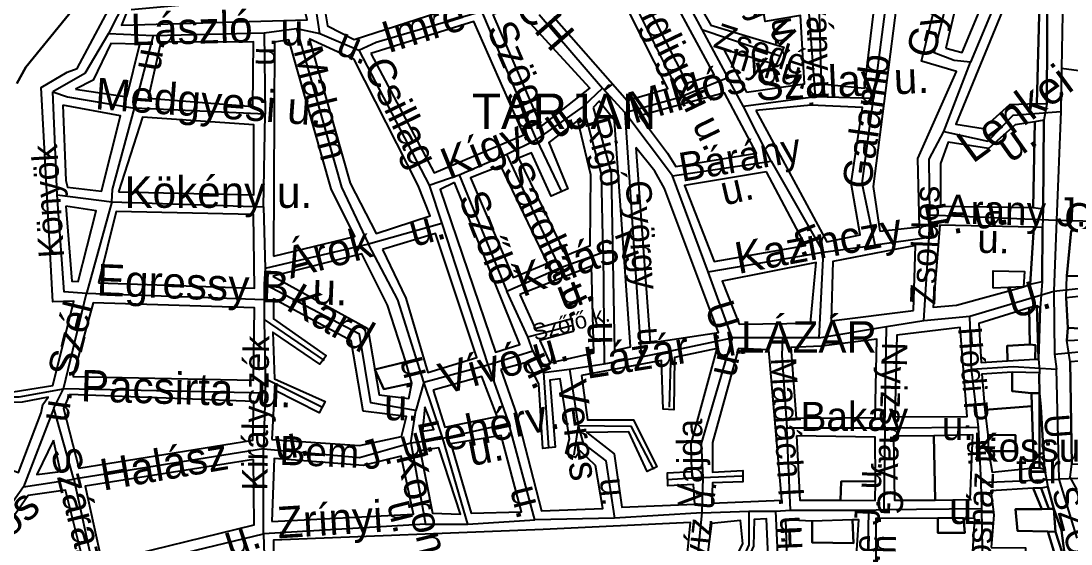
# Model space of a CAD drawing. Header units: millimetres. Extents: x 745262 to 751929, y 118124 to 122414.
# Drawn here: x 746114 to 747689, y 119611 to 120396 of the extents above; entities that cross this region are included whole.
import ezdxf

# ---------------------------------------------------------------- set-up
doc = ezdxf.new("R2010")
doc.units = ezdxf.units.MM
for name, color, linetype in [('beter', 7, 'Continuous'), ('egyeb', 7, 'Continuous'), ('epulet', 7, 'Continuous'), ('fobbut', 7, 'Continuous'), ('folyo', 7, 'Continuous'), ('Hut', 7, 'Continuous'), ('kert', 7, 'Continuous'), ('park', 7, 'Continuous'), ('szanto', 7, 'Continuous'), ('utcanev', 7, 'Continuous')]:
    doc.layers.add(name, color=color, linetype=linetype)

msp = doc.modelspace()

# ---------------------------------------------------------------- linework, layer by layer
at = {"layer": 'beter', "color": 253}
for points in [[(746649.3, 120652.2), (746692.9, 120428.6), (746567.4, 120427.7), (746573.7, 120388.5), (746613.7, 120368), (746833.6, 120439.3), (746649.3, 120652.2)], [(746517.6, 120505.2), (746530, 120618.4), (746447.2, 120588.1), (746444.6, 120427.7), (746273.6, 120411.7), (746264.7, 120389.4), (746543.4, 120397.4), (746517.6, 120505.2)], [(747312.5, 120602.3), (747308.1, 120531.1), (747314.3, 120301.2), (747379.3, 120295), (747415.8, 120597), (747380.2, 120624.6), (747312.5, 120602.3)], [(747402.5, 120080.3), (747462.1, 120086.5), (747459.4, 120189), (747517.3, 120319.9), (747464.8, 120335.1), (747515.5, 120541.8), (747472.8, 120564), (747447.9, 120580.1), (747392.7, 120147.1), (747402.5, 120080.3)], [(747202.2, 120288.7), (747289.4, 120301.2), (747283.2, 120403.7), (747230.6, 120394.8), (747203.1, 120562.2), (747131.8, 120523.9), (747203.9, 120447.3), (747181.7, 120425), (747102.5, 120508.8), (747086.4, 120498.1), (747148.7, 120389.4), (747258.2, 120356.4), (747246.7, 120329.7), (747168.3, 120352.9), (747202.2, 120288.7)], [(747501.3, 120354.7), (747526.2, 120348.4), (747591.2, 120504.3), (747544.9, 120530.2), (747528, 120467.8), (747501.3, 120354.7)], [(747030.3, 120465.1), (747113.1, 120302.1), (747154.1, 120315.5), (747062.4, 120484.7), (747030.3, 120465.1)], [(747637.9, 120271.9), (747643.7, 120479.9), (747619.7, 120491.9), (747516.4, 120240.6), (747557.4, 120234.4), (747597.4, 120270), (747637.9, 120271.9)], [(747005.4, 120450.9), (746913.7, 120401), (747023.2, 120276.3), (747084.6, 120294.1), (747005.4, 120450.9)], [(746822, 120405.4), (746894.1, 120237.1), (746967.1, 120295), (746855.9, 120416.1), (746822, 120405.4)], [(746638.6, 120346.6), (746733.9, 120167.6), (746868.3, 120224.6), (746793.5, 120394.8), (746638.6, 120346.6)], [(746195.3, 120293.2), (746272.8, 120281.6), (746292.3, 120360.9), (746248.7, 120361.8), (746222, 120306.6), (746195.3, 120293.2)], [(746304.8, 120279.8), (746461.5, 120267.4), (746462.4, 120364.5), (746323.5, 120363.6), (746304.8, 120279.8)], [(746492.6, 120042.8), (746614.6, 120072.2), (746579, 120143.5), (746515.8, 120367.1), (746494.4, 120363.6), (746492.6, 120042.8)], [(746546.1, 120368.9), (746607.5, 120152.4), (746646.7, 120076.7), (746727.7, 120103.4), (746709.9, 120148.9), (746613.7, 120337.7), (746546.1, 120368.9)], [(747041.9, 120253.1), (747083.8, 120197), (747096.2, 120177.4), (747217.3, 120197), (747169.2, 120287.8), (747041.9, 120253.1)], [(746176.6, 120269.1), (746181.1, 120156), (746183.7, 120146.2), (746234.5, 120140), (746263, 120253.1), (746176.6, 120269.1)], [(746972.5, 120265.6), (746999.2, 120167.6), (747004.5, 119901.2), (747028.6, 119906.5), (747004.5, 120246), (746981.4, 120275.4), (746972.5, 120265.6)], [(747216.4, 120261.1), (747323.2, 120064.2), (747373.1, 120074.9), (747359.7, 120152.4), (747376.6, 120265.6), (747299.2, 120269.1), (747216.4, 120261.1)], [(746260.3, 120139.1), (746463.3, 120134.6), (746463.3, 120239.7), (746295.9, 120251.3), (746260.3, 120139.1)], [(746860.3, 120189.8), (746931.5, 120043.7), (746968, 120058.9), (746968.9, 120164.9), (746949.3, 120246), (746905.7, 120213), (746934.2, 120143.5), (746909.3, 120132.8), (746879.9, 120197.9), (746860.3, 120189.8)], [(747632.5, 120115.6), (747635.2, 120244.3), (747605.4, 120239.7), (747565.4, 120204.1), (747504.8, 120213.9), (747493.3, 120181.8), (747493.3, 120117.7), (747632.5, 120115.6)], [(747036.6, 120205.9), (747057.9, 119912.8), (747160.3, 119927.9), (747079.3, 120144.4), (747065.1, 120170.2), (747036.6, 120205.9)], [(746833.6, 120178.3), (746788.2, 120160.4), (746852.3, 120010.8), (746903.9, 120032.2), (746833.6, 120178.3)], [(747232.4, 120169.4), (747109.6, 120148.9), (747154.1, 120034.8), (747291.2, 120058.9), (747232.4, 120169.4)], [(746764.2, 120153.3), (746742.8, 120142.6), (746825.6, 119898.5), (746862.1, 119910.1), (746764.2, 120153.3)], [(746181.1, 120117.7), (746190, 120005.4), (746199.8, 120004.5), (746226.5, 120110.6), (746181.1, 120117.7)], [(746230, 120002.8), (746464.2, 119994.7), (746462.4, 120105.2), (746256.7, 120109.7), (746230, 120002.8)], [(746656.4, 120052.6), (746691.2, 119979.6), (746724.1, 119868.2), (746798, 119890.5), (746735.7, 120076.7), (746656.4, 120052.6)], [(747572.5, 119994.7), (747572.5, 120020.6), (747619.7, 120019.7), (747617.9, 119996.5), (747628.1, 120000.7), (747633.4, 120086.2), (747492.4, 120089.2), (747482.6, 119966.2), (747517.3, 119968.9), (747617.9, 119996.5), (747572.5, 119994.7)], [(747683.1, 120013.2), (747733, 120013.1), (747748.1, 120080.7), (747689.5, 120080.8), (747683.1, 120013.2)], [(746491.8, 120012.6), (746634.2, 119934.2), (746644.9, 119872.7), (746691.2, 119884.3), (746663.6, 119968.9), (746625.3, 120046.4), (746491.8, 120012.6)], [(747453.2, 119960.9), (747455.9, 120058.9), (747332.1, 120034.8), (747329.5, 119945.7), (747453.2, 119960.9)], [(746862.1, 119984.9), (746885.2, 119934.2), (746940.4, 119949.3), (746942.2, 119929.7), (746892.4, 119916.3), (746907.5, 119882.5), (746973.4, 119897.6), (746969.8, 120027.7), (746862.1, 119984.9)], [(747298.3, 119942.2), (747307.2, 120033), (747165.7, 120005.4), (747191.5, 119940.4), (747298.3, 119942.2)], [(747681.9, 119980), (747684.4, 119935.3), (747703.7, 119933.9), (747706.3, 119917), (747714.3, 119916.1), (747710.8, 119982.9), (747681.9, 119980)], [(746191.7, 119862), (746462.4, 119856.6), (746464.2, 119965.3), (746222, 119972.5), (746191.7, 119862)], [(746490, 119767.6), (746621.7, 119758.6), (746684.9, 119772), (746692.1, 119802.3), (746627.1, 119810.3), (746609.3, 119915.4), (746492.6, 119978.7), (746492.6, 119948.4), (746571.9, 119893.2), (746562.1, 119880.7), (746491.8, 119928.8), (746494.4, 119858.4), (746570.1, 119824.6), (746561.2, 119807.6), (746494.4, 119841.5), (746490, 119767.6)], [(747593.9, 119885.6), (747593.4, 119908.3), (747627.7, 119910.3), (747626.8, 119965.1), (747551.1, 119941.7), (747554.7, 119882.9), (747593.9, 119885.6)], [(747638.3, 119968.2), (747640.5, 119887.9), (747643.2, 119965.3), (747638.3, 119968.2)], [(747425.2, 119801.4), (747533.3, 119801.9), (747523.1, 119935.5), (747427.8, 119923.9), (747425.2, 119801.4)], [(747268.9, 119905.6), (747276.9, 119799.6), (747395.3, 119800.5), (747398, 119918.1), (747314.3, 119907.4), (747268.9, 119905.6)], [(746954.7, 119863.8), (746963.6, 119797), (747033, 119797), (747067.7, 119726.6), (747053.5, 119719.4), (747025.9, 119779.1), (746962.7, 119778.2), (747003.6, 119746.2), (747015.2, 119666), (747124.7, 119670.4), (747122.9, 119699.8), (747084.6, 119698.1), (747083.8, 119717.7), (747120.3, 119719.4), (747119.4, 119761.3), (747158.5, 119903.9), (747094.4, 119890.5), (747093.6, 119812.1), (747077.5, 119813), (747074.9, 119886), (746954.7, 119863.8)], [(747150.5, 119672.2), (747255.6, 119676.7), (747236, 119902.1), (747190.6, 119903.9), (747151.4, 119763.1), (747151.4, 119718.6), (747196.8, 119721.2), (747196.8, 119704.3), (747151.4, 119702.5), (747150.5, 119672.2)], [(747688.2, 119884.2), (747690.8, 119730.4), (747843.2, 119732.9), (747846.8, 119802.3), (747804.1, 119801.4), (747802.4, 119863.6), (747850.4, 119864.5), (747852.1, 119877), (747748.1, 119882.3), (747749.9, 119820.9), (747719.7, 119818.3), (747715.2, 119885.9), (747688.2, 119884.2)], [(746644.9, 119872.7), (746651.1, 119834.4), (746695.6, 119829), (746700.1, 119852.2), (746658.2, 119843.3), (746644.9, 119872.7)], [(746833.6, 119872.7), (746857.6, 119804.1), (746895, 119660.6), (746986.7, 119664.2), (746976, 119728.4), (746952.9, 119750.6), (746945.8, 119740.8), (746931.5, 119747.1), (746936.9, 119768.4), (746922.6, 119858.4), (746907.5, 119856.6), (746915.5, 119756), (746896.8, 119754.2), (746890.6, 119851.3), (746873.7, 119883.4), (746833.6, 119872.7)], [(746732.1, 119841.5), (746749.9, 119786.3), (746828.3, 119802.3), (746805.1, 119862), (746732.1, 119841.5)], [(747560, 119811.9), (747630.8, 119817.6), (747629.9, 119837.2), (747601, 119840.2), (747601, 119868.7), (747555.6, 119865.6), (747560, 119811.9)], [(746186.4, 119835.3), (746177.5, 119813.9), (746200.6, 119724.8), (746461.5, 119766.7), (746463.3, 119824.6), (746186.4, 119835.3)], [(746719.7, 119816.6), (746716.1, 119780), (746733, 119782.7), (746719.7, 119816.6)], [(746162.4, 119766.7), (746137.4, 119715), (746173.1, 119719.4), (746162.4, 119766.7)], [(746758.8, 119761.3), (746789.1, 119657.1), (746864.8, 119658.9), (746834.5, 119773.8), (746758.8, 119761.3)], [(747277.4, 119772.9), (747282.3, 119676.3), (747343.7, 119676.3), (747344.6, 119704.8), (747396.2, 119705.2), (747395.3, 119771.1), (747277.4, 119772.9)], [(747422.9, 119772.5), (747424.3, 119676.7), (747485.3, 119676.7), (747483.5, 119772.9), (747422.9, 119772.5)], [(746712.5, 119750.6), (746731.2, 119657.1), (746773.1, 119655.3), (746741, 119755.1), (746712.5, 119750.6)], [(746462.5, 119737.6), (746210, 119697.5), (746234.9, 119583.6), (746463.4, 119639.7), (746462.5, 119737.6)], [(746490, 119644.6), (746702.7, 119655.3), (746684, 119742.6), (746627.1, 119728.4), (746493.5, 119739), (746490, 119644.6)], [(745979.7, 119546.3), (745989.5, 119523.1), (746209.1, 119577.4), (746180.6, 119691.3), (746124.6, 119683.3), (746095.3, 119641.5), (746065.9, 119603.2), (746024.1, 119570.3), (746000.1, 119552.5), (745979.7, 119546.3)], [(747569.8, 119605.5), (747621, 119605), (747620.1, 119508.4), (747633.9, 119507.2), (747635.2, 119580.7), (747669, 119582), (747654.8, 119629.7), (747609, 119630.6), (747606.3, 119663.1), (747645.5, 119663.1), (747632.5, 119694.3), (747569, 119690.5), (747573.8, 119654.5), (747569.8, 119605.5)], [(747644.6, 119694.7), (747656.1, 119663.5), (747663.6, 119663.7), (747654.7, 119696.6), (747644.6, 119694.7)], [(747396.7, 119507.1), (747535.1, 119506.2), (747536.9, 119524.4), (747498.6, 119524.4), (747498.6, 119590.8), (747541.4, 119590.8), (747544.9, 119649.1), (747528, 119649.6), (747529.8, 119627.3), (747489.3, 119627.3), (747489.7, 119649.6), (747396.7, 119649.1), (747396.7, 119507.1)], [(747663.6, 119663.7), (747665.9, 119629.2), (747681.4, 119581), (747675.2, 119630.8), (747663.6, 119663.7)], [(746858.1, 119577.4), (746957.7, 119585.4), (747108.8, 119545.4), (747118.6, 119643.2), (746897.2, 119632.6), (746492.7, 119616.6), (746492.7, 119561.4), (746801.2, 119580.1), (746858.1, 119577.4)], [(747135.5, 119529.4), (747224.4, 119468.8), (747240.4, 119467.1), (747232.4, 119648.6), (747213.8, 119647.7), (747212.9, 119607.7), (747184.4, 119542.7), (747166.6, 119550.7), (747196.9, 119611.2), (747193.3, 119645.9), (747149.7, 119641.5), (747135.5, 119529.4)], [(747263.5, 119573), (747365.8, 119571.2), (747371.1, 119646.8), (747361.3, 119646.8), (747363.1, 119612.1), (747300.9, 119613), (747300.9, 119645), (747260.9, 119646.8), (747263.5, 119573)]]:
    msp.add_lwpolyline(points, close=True, dxfattribs=at)
at = {"layer": 'epulet', "color": 253}
for points in [[(747683.1, 119916.1), (747706.3, 119917), (747703.7, 119933.9), (747684.4, 119935.3), (747683.1, 119916.1)], [(747593.9, 119885.6), (747635.7, 119888), (747636.1, 119909), (747627.7, 119910.3), (747593.4, 119908.3), (747593.9, 119885.6)], [(746644.9, 119872.7), (746658.2, 119843.3), (746700.1, 119852.2), (746691.2, 119884.3), (746644.9, 119872.7)], [(747601, 119868.7), (747601, 119840.2), (747629.9, 119837.2), (747642.3, 119837.2), (747641.4, 119863.9), (747641.9, 119867.5), (747601, 119868.7)], [(747483.5, 119772.9), (747485.3, 119676.7), (747538.2, 119677.6), (747541.8, 119774.7), (747483.5, 119772.9)], [(747564.5, 119774.7), (747565.4, 119750.2), (747606.3, 119750.2), (747605.9, 119774.3), (747564.5, 119774.7)], [(747343.7, 119676.3), (747395.3, 119675.8), (747396.2, 119705.2), (747344.6, 119704.8), (747343.7, 119676.3)], [(747489.7, 119649.6), (747489.3, 119627.3), (747529.8, 119627.3), (747528, 119649.6), (747489.7, 119649.6)], [(747645.5, 119663.1), (747606.3, 119663.1), (747609, 119630.6), (747654.8, 119629.7), (747665.9, 119629.2), (747663.6, 119663.7), (747656.1, 119663.5), (747645.5, 119663.1)], [(747300.9, 119645), (747300.9, 119613), (747363.1, 119612.1), (747361.3, 119646.8), (747300.9, 119645)]]:
    msp.add_lwpolyline(points, close=True, dxfattribs=at)
at = {"layer": 'fobbut', "color": 253}
for points in [[(747653.9, 120474.3), (747653, 120271.4), (747648.5, 120246.5), (747647.6, 120113.9), (747646.7, 120085.5), (747645.9, 120004.5), (747643.2, 119965.3), (747640.5, 119887.9), (747642.3, 119871), (747641.9, 119867.5), (747641.4, 119863.9), (747642.3, 119837.2), (747644.1, 119816.8), (747649.4, 119723.3), (747654.7, 119696.6), (747663.6, 119663.7), (747675.2, 119630.8), (747681.4, 119581)], [(747698.4, 119692.1), (747688.2, 119711.2), (747690.8, 119730.4), (747688.2, 119884.2), (747683.1, 119916.1), (747684.4, 119935.3), (747681.9, 119980), (747683.1, 120013.2), (747689.5, 120080.8)]]:
    msp.add_lwpolyline(points, dxfattribs=at)
at = {"layer": 'folyo', "color": 253}
for points in [[(747637.9, 120271.9), (747653, 120271.4), (747653.9, 120474.3), (747643.7, 120479.9), (747637.9, 120271.9)], [(747632.5, 120115.6), (747647.6, 120113.9), (747648.5, 120246.5), (747635.2, 120244.3), (747632.5, 120115.6)], [(747628.1, 120000.7), (747645.9, 120004.5), (747646.7, 120085.5), (747633.4, 120086.2), (747628.1, 120000.7)], [(747626.8, 119965.1), (747627.7, 119910.3), (747636.1, 119909), (747635.7, 119888), (747640.5, 119887.9), (747638.3, 119968.2), (747626.8, 119965.1)], [(747629.9, 119837.2), (747630.8, 119817.6), (747633.4, 119725), (747641.9, 119725), (747642.3, 119837.2), (747629.9, 119837.2)], [(747632.5, 119694.3), (747645.5, 119663.1), (747656.1, 119663.5), (747644.6, 119694.7), (747632.5, 119694.3)], [(747654.8, 119629.7), (747669, 119582), (747677.9, 119581.1), (747677.1, 119538.4), (747679.3, 119507.2), (747687.6, 119507.1), (747681.4, 119581), (747665.9, 119629.2), (747654.8, 119629.7)]]:
    msp.add_lwpolyline(points, close=True, dxfattribs=at)
at = {"layer": 'Hut'}
for p, q in [((747434.7, 120604.1), (747393.1, 120279.1)), ((747434.7, 120604.1), (747393.1, 120279.1)), ((747069.3, 120505.2), (747135.6, 120383)), ((747069.3, 120505.2), (747135.6, 120383)), ((747610.2, 120505.2), (747538.7, 120333.7)), ((747610.2, 120505.2), (747538.7, 120333.7)), ((747104.4, 120281.6), (747009.5, 120471.4)), ((747104.4, 120281.6), (747009.5, 120471.4)), ((747677.8, 120479.2), (747675.3, 120324.6)), ((747677.8, 120479.2), (747675.3, 120324.6)), ((746562.1, 120376.6), (746553, 120439)), ((746562.1, 120376.6), (746553, 120439)), ((746887.3, 120217.9), (746805.3, 120410.4)), ((746887.3, 120217.9), (746805.3, 120410.4)), ((747305.9, 120281.6), (747295.6, 120420.7)), ((747305.9, 120281.6), (747295.6, 120420.7)), ((746891.1, 120405.2), (746986.1, 120294.6)), ((746891.1, 120405.2), (746986.1, 120294.6)), ((746244.9, 120376.6), (746312.5, 120373.9)), ((746244.9, 120376.6), (746312.5, 120373.9)), ((746312.5, 120373.9), (746478.9, 120377.8)), ((746312.5, 120373.9), (746478.9, 120377.8)), ((746478.9, 120377.8), (746527, 120384.4)), ((746478.9, 120377.8), (746527, 120384.4)), ((746478.9, 120377.8), (746480.2, 120255.6)), ((746478.9, 120377.8), (746480.2, 120255.6)), ((746527, 120384.4), (746562.1, 120376.6)), ((746527, 120384.4), (746562.1, 120376.6)), ((746562.1, 120376.6), (746620.6, 120351.8)), ((746562.1, 120376.6), (746620.6, 120351.8)), ((747135.6, 120383), (747254, 120342.8)), ((747135.6, 120383), (747174.6, 120310.2)), ((747135.6, 120383), (747254, 120342.8)), ((747135.6, 120383), (747174.6, 120310.2)), ((746283.9, 120264.7), (746312.5, 120373.9)), ((746283.9, 120264.7), (746312.5, 120373.9)), ((746620.6, 120351.8), (746726, 120149)), ((746620.6, 120351.8), (746726, 120149)), ((747498.4, 120229.6), (747538.7, 120333.7)), ((747498.4, 120229.6), (747538.7, 120333.7)), ((747675.3, 120324.6), (747674, 120259.5)), ((747675.3, 120324.6), (747674, 120259.5)), ((747675.3, 120324.6), (747742.9, 120315.4)), ((747675.3, 120324.6), (747742.9, 120315.4)), ((747174.6, 120310.2), (747104.4, 120281.6)), ((747174.6, 120310.2), (747104.4, 120281.6)), ((747198, 120267.3), (747174.6, 120310.2)), ((747198, 120267.3), (747174.6, 120310.2)), ((746168.2, 120134.6), (746161.6, 120289.4)), ((746168.2, 120134.6), (746161.6, 120289.4)), ((746986.1, 120294.6), (746957.4, 120267.3)), ((746986.1, 120294.6), (746957.4, 120267.3)), ((746986.1, 120294.6), (747019.9, 120258.2)), ((746986.1, 120294.6), (747019.9, 120258.2)), ((747019.9, 120258.2), (747104.4, 120281.6)), ((747019.9, 120258.2), (747104.4, 120281.6)), ((747305.9, 120281.6), (747198, 120267.3)), ((747305.9, 120281.6), (747198, 120267.3)), ((747393.1, 120279.1), (747305.9, 120281.6)), ((747393.1, 120279.1), (747305.9, 120281.6)), ((746480.2, 120255.6), (746283.9, 120264.7)), ((746480.2, 120255.6), (746283.9, 120264.7)), ((746957.4, 120267.3), (746887.3, 120217.9)), ((746957.4, 120267.3), (746887.3, 120217.9)), ((747239.6, 120185.4), (747198, 120267.3)), ((747239.6, 120185.4), (747198, 120267.3)), ((746477.6, 120116.5), (746480.2, 120255.6)), ((746477.6, 120116.5), (746480.2, 120255.6)), ((747019.9, 120258.2), (747044.6, 119891.6)), ((747091.4, 120163.3), (747019.9, 120258.2)), ((747019.9, 120258.2), (747044.6, 119891.6)), ((747091.4, 120163.3), (747019.9, 120258.2)), ((747674, 120259.5), (747667.4, 120096.9)), ((747674, 120259.5), (747667.4, 120096.9)), ((746843, 120195.8), (746887.3, 120217.9)), ((746843, 120195.8), (746887.3, 120217.9)), ((746887.3, 120217.9), (746923.6, 120141.2)), ((746887.3, 120217.9), (746923.6, 120141.2)), ((746771.5, 120164.5), (746843, 120195.8)), ((746771.5, 120164.5), (746843, 120195.8)), ((746922.4, 120025.4), (746843, 120195.8)), ((746922.4, 120025.4), (746843, 120195.8)), ((747091.4, 120163.3), (747239.6, 120185.4)), ((747091.4, 120163.3), (747239.6, 120185.4)), ((747239.6, 120185.4), (747317.7, 120048.9)), ((747239.6, 120185.4), (747317.7, 120048.9)), ((746726, 120149), (746771.5, 120164.5)), ((746726, 120149), (746771.5, 120164.5)), ((746771.5, 120164.5), (746843, 119990.3)), ((746771.5, 120164.5), (746843, 119990.3)), ((747144.7, 120019), (747091.4, 120163.3)), ((747144.7, 120019), (747091.4, 120163.3)), ((746726, 120149), (746745.5, 120091.8)), ((746726, 120149), (746745.5, 120091.8)), ((746168.2, 120134.6), (746250.1, 120124.3)), ((746168.2, 120134.6), (746250.1, 120124.3)), ((746250.1, 120124.3), (746212.3, 119986.4)), ((746250.1, 120124.3), (746212.3, 119986.4)), ((746250.1, 120124.3), (746477.6, 120116.5)), ((746250.1, 120124.3), (746477.6, 120116.5)), ((746477.6, 120116.5), (746480.2, 120024.1)), ((746477.6, 120116.5), (746480.2, 120024.1)), ((746745.5, 120091.8), (746635, 120060.6)), ((746745.5, 120091.8), (746635, 120060.6)), ((746745.5, 120091.8), (746814.4, 119879.8)), ((746745.5, 120091.8), (746814.4, 119879.8)), ((747476.3, 120070.9), (747477.6, 120104.7)), ((747476.3, 120070.9), (747477.6, 120104.7)), ((747477.6, 120104.7), (747667.4, 120096.9)), ((747477.6, 120104.7), (747667.4, 120096.9)), ((747667.4, 120096.9), (747663.5, 119990.3)), ((747667.4, 120096.9), (747663.5, 119990.3)), ((747667.4, 120096.9), (747766.2, 120094.4)), ((747667.4, 120096.9), (747766.2, 120094.4)), ((746635, 120060.6), (746480.2, 120024.1)), ((746635, 120060.6), (746480.2, 120024.1)), ((747317.7, 120048.9), (747395.6, 120059.2)), ((747317.7, 120048.9), (747395.6, 120059.2)), ((747476.3, 120070.9), (747395.6, 120059.2)), ((747476.3, 120070.9), (747395.6, 120059.2)), ((747468.5, 119946.2), (747476.3, 120070.9)), ((747468.5, 119946.2), (747476.3, 120070.9)), ((746922.4, 120025.4), (746987.3, 120048.9)), ((746922.4, 120025.4), (746987.3, 120048.9)), ((746987.3, 120048.9), (746988.7, 119881.1)), ((746987.3, 120048.9), (746988.7, 119881.1)), ((747144.7, 120019), (747317.7, 120048.9)), ((747144.7, 120019), (747317.7, 120048.9)), ((747317.7, 120048.9), (747311.1, 119920.1)), ((747317.7, 120048.9), (747311.1, 119920.1)), ((746480.2, 120024.1), (746478.9, 120000.8)), ((746480.2, 120024.1), (746478.9, 120000.8)), ((746843, 119990.3), (746922.4, 120025.4)), ((746843, 119990.3), (746922.4, 120025.4)), ((747181.1, 119920.1), (747144.7, 120019)), ((747181.1, 119920.1), (747144.7, 120019)), ((746478.9, 120000.8), (746478.9, 119977.3)), ((746478.9, 120000.8), (746478.9, 119977.3)), ((747663.5, 119990.3), (747723.3, 119996.9)), ((747663.5, 119990.3), (747723.3, 119996.9)), ((746177.3, 119843.4), (746212.3, 119986.4)), ((746177.3, 119843.4), (746212.3, 119986.4)), ((746478.9, 119977.3), (746212.3, 119986.4)), ((746478.9, 119977.3), (746212.3, 119986.4)), ((746874.2, 119921.5), (746843, 119990.3)), ((746874.2, 119921.5), (746843, 119990.3)), ((747537.4, 119952.6), (747663.5, 119990.3)), ((747537.4, 119952.6), (747663.5, 119990.3)), ((747663.5, 119990.3), (747664.8, 119895.5)), ((747663.5, 119990.3), (747664.8, 119895.5)), ((746478.9, 119977.3), (746478.9, 119947.4)), ((746478.9, 119977.3), (746478.9, 119947.4)), ((747468.5, 119946.2), (747537.4, 119952.6)), ((747468.5, 119946.2), (747537.4, 119952.6)), ((747540, 119873.3), (747537.4, 119952.6)), ((747540, 119873.3), (747537.4, 119952.6)), ((746478.9, 119947.4), (746568.7, 119886.3)), ((746478.9, 119947.4), (746480.2, 119859)), ((746478.9, 119947.4), (746568.7, 119886.3)), ((746478.9, 119947.4), (746480.2, 119859)), ((746874.2, 119921.5), (746940.5, 119938.4)), ((746874.2, 119921.5), (746940.5, 119938.4)), ((747311.1, 119920.1), (747412.5, 119937)), ((747311.1, 119920.1), (747412.5, 119937)), ((747410, 119784.9), (747412.5, 119937)), ((747410, 119784.9), (747412.5, 119937)), ((747412.5, 119937), (747468.5, 119946.2)), ((747412.5, 119937), (747468.5, 119946.2)), ((746882, 119900.6), (746874.2, 119921.5)), ((746882, 119900.6), (746874.2, 119921.5)), ((747088.7, 119900.6), (747181.1, 119920.1)), ((747088.7, 119900.6), (747181.1, 119920.1)), ((747256.5, 119920.1), (747181.1, 119920.1)), ((747256.5, 119920.1), (747181.1, 119920.1)), ((747311.1, 119920.1), (747256.5, 119920.1)), ((747311.1, 119920.1), (747256.5, 119920.1)), ((747664.8, 119895.5), (747729.9, 119901.9)), ((747664.8, 119895.5), (747729.9, 119901.9)), ((746814.4, 119879.8), (746882, 119900.6)), ((746814.4, 119879.8), (746882, 119900.6)), ((746882, 119900.6), (746897.6, 119868.1)), ((746882, 119900.6), (746897.6, 119868.1)), ((746988.7, 119881.1), (747044.6, 119891.6)), ((746988.7, 119881.1), (747044.6, 119891.6)), ((747044.6, 119891.6), (747088.7, 119900.6)), ((747044.6, 119891.6), (747088.7, 119900.6)), ((747088.7, 119900.6), (747086.2, 119816.1)), ((747088.7, 119900.6), (747086.2, 119816.1)), ((747664.8, 119895.5), (747667.4, 119873.3)), ((747664.8, 119895.5), (747667.4, 119873.3)), ((746718.2, 119853.8), (746814.4, 119879.8)), ((746718.2, 119853.8), (746814.4, 119879.8)), ((746814.4, 119879.8), (746845.7, 119791.4)), ((746814.4, 119879.8), (746845.7, 119791.4)), ((746897.6, 119868.1), (746936.6, 119873.3)), ((746897.6, 119868.1), (746936.6, 119873.3)), ((746936.6, 119873.3), (746988.7, 119881.1)), ((746936.6, 119873.3), (746988.7, 119881.1)), ((746936.6, 119873.3), (746949.6, 119788.8)), ((746936.6, 119873.3), (746949.6, 119788.8)), ((747550.4, 119786.1), (747540, 119873.3)), ((747550.4, 119786.1), (747540, 119873.3)), ((747671.4, 119708.2), (747667.4, 119873.3)), ((747671.4, 119708.2), (747667.4, 119873.3)), ((746480.2, 119859), (746566, 119816.1)), ((746480.2, 119859), (746480.2, 119836.9)), ((746480.2, 119859), (746566, 119816.1)), ((746480.2, 119859), (746480.2, 119836.9)), ((746897.6, 119868.1), (746905.5, 119755)), ((746897.6, 119868.1), (746905.5, 119755)), ((746162.9, 119814.8), (746177.3, 119843.4)), ((746162.9, 119814.8), (746177.3, 119843.4)), ((746480.2, 119836.9), (746177.3, 119843.4)), ((746480.2, 119836.9), (746177.3, 119843.4)), ((746718.2, 119853.8), (746706.4, 119810.9)), ((746718.2, 119853.8), (746706.4, 119810.9)), ((746746.8, 119769.2), (746718.2, 119853.8)), ((746746.8, 119769.2), (746718.2, 119853.8)), ((746480.2, 119836.9), (746477.6, 119753.7)), ((746480.2, 119836.9), (746477.6, 119753.7)), ((746162.9, 119814.8), (746117.4, 119696.4)), ((746162.9, 119814.8), (746117.4, 119696.4)), ((746192.8, 119708.2), (746162.9, 119814.8)), ((746192.8, 119708.2), (746162.9, 119814.8)), ((746698.7, 119762.8), (746706.4, 119810.9)), ((746698.7, 119762.8), (746706.4, 119810.9)), ((746845.7, 119791.4), (746746.8, 119769.2)), ((746845.7, 119791.4), (746746.8, 119769.2)), ((746884.6, 119647), (746845.7, 119791.4)), ((746884.6, 119647), (746845.7, 119791.4)), ((746949.6, 119788.8), (746943.2, 119744.6)), ((746949.6, 119788.8), (746943.2, 119744.6)), ((747268.2, 119661.4), (747263, 119784.9)), ((747263, 119784.9), (747410, 119784.9)), ((747268.2, 119661.4), (747263, 119784.9)), ((747263, 119784.9), (747410, 119784.9)), ((747410, 119784.9), (747408.6, 119662.6)), ((747410, 119784.9), (747408.6, 119662.6)), ((747410, 119784.9), (747550.4, 119786.1)), ((747410, 119784.9), (747550.4, 119786.1)), ((747554.3, 119703), (747550.4, 119786.1)), ((747554.3, 119703), (747550.4, 119786.1)), ((746698.7, 119762.8), (746746.8, 119769.2)), ((746698.7, 119762.8), (746746.8, 119769.2)), ((746698.7, 119762.8), (746720.8, 119640.6)), ((746698.7, 119762.8), (746720.8, 119640.6)), ((746784.5, 119640.6), (746746.8, 119769.2)), ((746784.5, 119640.6), (746746.8, 119769.2)), ((746477.6, 119753.7), (746192.8, 119708.2)), ((746477.6, 119753.7), (746192.8, 119708.2)), ((746477.6, 119626.2), (746477.6, 119753.7)), ((746477.6, 119626.2), (746477.6, 119753.7)), ((747136.9, 119710.8), (747195.4, 119713.3)), ((747136.9, 119710.8), (747195.4, 119713.3)), ((747858.7, 119714.6), (747671.4, 119708.2)), ((747858.7, 119714.6), (747671.4, 119708.2)), ((746117.4, 119696.4), (746192.8, 119708.2)), ((746117.4, 119696.4), (746192.8, 119708.2)), ((746192.8, 119708.2), (746224.1, 119565.1)), ((746192.8, 119708.2), (746224.1, 119565.1)), ((747136.9, 119710.8), (747083.6, 119706.9)), ((747136.9, 119710.8), (747083.6, 119706.9)), ((747136.9, 119710.8), (747135.6, 119657.5)), ((747136.9, 119710.8), (747135.6, 119657.5)), ((747554.3, 119703), (747671.4, 119708.2)), ((747554.3, 119703), (747671.4, 119708.2)), ((747555.6, 119663.9), (747554.3, 119703)), ((747555.6, 119663.9), (747554.3, 119703)), ((747698.6, 119619.7), (747671.4, 119708.2)), ((747698.6, 119619.7), (747671.4, 119708.2)), ((747004.2, 119649.6), (746884.6, 119647)), ((747004.2, 119649.6), (746884.6, 119647)), ((747135.6, 119657.5), (747004.2, 119649.6)), ((747135.6, 119657.5), (747004.2, 119649.6)), ((747135.6, 119657.5), (747122.5, 119530.1)), ((747135.6, 119657.5), (747122.5, 119530.1)), ((747135.6, 119657.5), (747205.8, 119660.1)), ((747135.6, 119657.5), (747205.8, 119660.1)), ((747205.8, 119660.1), (747246.1, 119660.1)), ((747205.8, 119660.1), (747246.1, 119660.1)), ((747246.1, 119660.1), (747268.2, 119661.4)), ((747246.1, 119660.1), (747268.2, 119661.4)), ((747246.1, 119660.1), (747255.2, 119449.4)), ((747246.1, 119660.1), (747255.2, 119449.4)), ((747268.2, 119661.4), (747385.3, 119661.4)), ((747268.2, 119661.4), (747385.3, 119661.4)), ((747385.3, 119661.4), (747382.6, 119494.9)), ((747385.3, 119661.4), (747382.6, 119494.9)), ((747385.3, 119661.4), (747408.6, 119662.6)), ((747385.3, 119661.4), (747408.6, 119662.6)), ((747408.6, 119662.6), (747555.6, 119663.9)), ((747408.6, 119662.6), (747555.6, 119663.9)), ((747558.2, 119498.8), (747555.6, 119663.9)), ((747558.2, 119498.8), (747555.6, 119663.9)), ((746720.8, 119640.6), (746477.6, 119626.2)), ((746720.8, 119640.6), (746477.6, 119626.2)), ((746720.8, 119640.6), (746784.5, 119640.6)), ((746720.8, 119640.6), (746784.5, 119640.6)), ((746784.5, 119640.6), (746884.6, 119647)), ((746784.5, 119640.6), (746884.6, 119647)), ((746224.1, 119565.1), (746477.6, 119626.2)), ((746224.1, 119565.1), (746477.6, 119626.2))]:
    msp.add_line(p, q, dxfattribs=at)
for points in [[(746394.4, 121104.7), (746373.6, 121108.7), (746351.5, 121119), (746283.9, 121134.6), (746229.2, 121134.6), (746174.6, 121112.6), (746131.7, 121094.4), (746094, 121074.8), (746069.3, 121047.5), (745971.8, 120817.4), (745827.5, 120537.8), (745772.9, 120429.9), (745745.5, 120354.5), (745729.9, 120284.2), (745727.3, 120194.5), (745745.5, 120104.7), (745762.4, 120061.9), (745801.4, 120007.2), (745848.2, 119968.3), (746048.5, 119831.7), (746110.9, 119831.7), (746177.3, 119843.4)], [(746394.4, 121104.7), (746373.6, 121108.7), (746351.5, 121119), (746283.9, 121134.6), (746229.2, 121134.6), (746174.6, 121112.6), (746131.7, 121094.4), (746094, 121074.8), (746069.3, 121047.5), (745971.8, 120817.4), (745827.5, 120537.8), (745772.9, 120429.9), (745745.5, 120354.5), (745729.9, 120284.2), (745727.3, 120194.5), (745745.5, 120104.7), (745762.4, 120061.9), (745801.4, 120007.2), (745848.2, 119968.3), (746048.5, 119831.7), (746110.9, 119831.7), (746177.3, 119843.4)], [(746437.4, 120598.9), (746429.5, 120444.2), (746270.9, 120428.5), (746244.9, 120376.6)], [(747538.7, 120333.7), (747514.1, 120336.2), (747484.1, 120347.9), (747534.9, 120550.8)], [(747538.7, 120333.7), (747514.1, 120336.2), (747484.1, 120347.9), (747534.9, 120550.8)], [(746429.5, 120444.2), (746270.9, 120428.5), (746244.9, 120376.6)], [(746620.6, 120351.8), (746646.6, 120363.6), (746805.3, 120410.4)], [(746620.6, 120351.8), (746646.6, 120363.6), (746805.3, 120410.4)], [(746244.9, 120376.6), (746209.7, 120316.8), (746161.6, 120289.4)], [(746244.9, 120376.6), (746209.7, 120316.8), (746161.6, 120289.4)], [(746527, 120384.4), (746594.7, 120146.4), (746635, 120060.6)], [(746527, 120384.4), (746594.7, 120146.4), (746635, 120060.6)], [(746161.6, 120289.4), (746183.7, 120281.6), (746283.9, 120264.7)], [(746161.6, 120289.4), (746183.7, 120281.6), (746283.9, 120264.7)], [(746250.1, 120124.3), (746251.3, 120142.5), (746283.9, 120264.7)], [(746250.1, 120124.3), (746251.3, 120142.5), (746283.9, 120264.7)], [(746987.3, 120048.9), (746984.8, 120165.9), (746957.4, 120267.3)], [(746987.3, 120048.9), (746984.8, 120165.9), (746957.4, 120267.3)], [(747395.6, 120059.2), (747376.2, 120151.5), (747393.1, 120279.1)], [(747395.6, 120059.2), (747376.2, 120151.5), (747393.1, 120279.1)], [(747498.4, 120229.6), (747564.8, 120215.4), (747602.5, 120254.3), (747674, 120259.5)], [(747498.4, 120229.6), (747564.8, 120215.4), (747602.5, 120254.3), (747674, 120259.5)], [(747477.6, 120104.7), (747476.3, 120188), (747498.4, 120229.6)], [(747477.6, 120104.7), (747476.3, 120188), (747498.4, 120229.6)], [(746212.3, 119986.4), (746178.5, 119989.1), (746168.2, 120134.6)], [(746212.3, 119986.4), (746178.5, 119989.1), (746168.2, 120134.6)], [(746718.2, 119853.8), (746679.2, 119977.3), (746635, 120060.6)], [(746718.2, 119853.8), (746679.2, 119977.3), (746635, 120060.6)], [(746706.4, 119810.9), (746638.8, 119822.6), (746621.9, 119925.4), (746478.9, 120000.8)], [(746706.4, 119810.9), (746638.8, 119822.6), (746621.9, 119925.4), (746478.9, 120000.8)], [(747181.1, 119920.1), (747134.3, 119761.5), (747136.9, 119710.8)], [(747181.1, 119920.1), (747134.3, 119761.5), (747136.9, 119710.8)], [(747256.5, 119920.1), (747255.2, 119894.1), (747263, 119784.9)], [(747256.5, 119920.1), (747255.2, 119894.1), (747263, 119784.9)], [(747540, 119873.3), (747602.5, 119877.2), (747667.4, 119873.3)], [(747540, 119873.3), (747602.5, 119877.2), (747667.4, 119873.3)], [(746949.6, 119788.8), (747028.9, 119787.5), (747062.8, 119722.4)], [(746949.6, 119788.8), (746957.4, 119761.5), (746991.2, 119735.4), (747004.2, 119649.6)], [(746949.6, 119788.8), (747028.9, 119787.5), (747062.8, 119722.4)], [(746949.6, 119788.8), (746957.4, 119761.5), (746991.2, 119735.4), (747004.2, 119649.6)], [(746477.6, 119753.7), (746621.9, 119740.7), (746698.7, 119762.8)], [(746477.6, 119753.7), (746621.9, 119740.7), (746698.7, 119762.8)], [(746117.4, 119696.4), (746066.7, 119624.9), (745996.5, 119562.5), (745980.9, 119563.9), (745826.1, 119504)], [(746117.4, 119696.4), (746066.7, 119624.9), (745995.5, 119564.5), (745978.5, 119561)], [(747205.8, 119660.1), (747205.8, 119609.3), (747178.5, 119548.2)], [(747205.8, 119660.1), (747205.8, 119609.3), (747178.5, 119548.2)], [(746477.6, 119626.2), (746480.2, 119545.6), (746813.1, 119566.4), (747016, 119549.5), (747125.2, 119468.9)], [(746477.6, 119626.2), (746480.2, 119545.6), (746813.1, 119566.4), (747016, 119549.5), (747125.2, 119468.9)]]:
    msp.add_lwpolyline(points, dxfattribs=at)
at = {"layer": 'kert', "color": 253}
msp.add_lwpolyline([(746107.4, 120302), (746120.8, 120326.1), (746240, 120473), (746339.7, 120488.2), (746372.6, 120531.8), (746384.2, 120742), (746378.8, 120819.4), (746367.3, 120972.6), (746337.9, 121091.1), (746301.4, 121124.9), (746269.4, 121127.6), (746231.1, 121127.6), (746195.5, 121115.1), (746109.2, 121074.1)], dxfattribs=at)
at = {"layer": 'park', "color": 253}
for points in [[(747641.9, 119725), (747649.4, 119723.3), (747644.1, 119816.8), (747642.3, 119837.2), (747641.9, 119725)], [(747560, 119811.9), (747564.5, 119774.7), (747605.9, 119774.3), (747606.3, 119750.2), (747565.4, 119750.2), (747571.2, 119718.6), (747633.4, 119725), (747630.8, 119817.6), (747560, 119811.9)]]:
    msp.add_lwpolyline(points, close=True, dxfattribs=at)
at = {"layer": 'szanto', "color": 253}
for points in [[(746240, 120473), (746120.8, 120326.1), (746107.4, 120302)], [(746102.1, 119839), (746161.7, 119848.8), (746192.8, 119975.2), (746161.7, 119974.3), (746143.9, 120295.8), (746183.1, 120319), (746198.2, 120324.3), (746260.5, 120441.9)]]:
    msp.add_lwpolyline(points, dxfattribs=at)
msp.add_lwpolyline([(745921.4, 119638.2), (745927.2, 119580.2), (745931.2, 119559.3), (745973.1, 119577.6), (745965, 119636.8), (745991.7, 119659.1), (746073.6, 119731.2), (746110.1, 119717.9), (746143.9, 119807.8), (746146.6, 119820.3), (746154.6, 119831), (746115.4, 119823.8), (746048.7, 119822), (745921.4, 119638.2)], close=True, dxfattribs=at)

# ---------------------------------------------------------------- texts
at = {"layer": 'egyeb', "insert": (746790.6, 120232.8), "char_height": 53.15, "attachment_point": 7}
msp.add_mtext('TARJÁN', dxfattribs=at)
at = {"layer": 'utcanev', "attachment_point": 7}
for s, insert, char_height, rotation in [('DAMJANICH', (746668.1, 120624.2), 47.37, 311.2), ('Beöthy u.', (747199.4, 120567.1), 38.16, 279.5), ('Szivárvány u.', (747275.5, 120569.4), 38.163, 271.9), ('Ráday u.', (747100.1, 120505.4), 43.43, 312.5), ('Gyulai', (747496.5, 120334.3), 43.43, 76), ('Szigligeti u.', (747000.8, 120458.5), 43.427, 295.7), ('Imre      u.', (746664.6, 120346.2), 47.375, 17.4), ('László', (746278.8, 120358.2), 47.37, 1.5), ('Szög    ', (746799.9, 120378.6), 43.43, 293.4), ('Zsedé-', (747150.7, 120356.4), 38.16, 342), ('u.', (746584, 120347), 43.43, 337.4), ('u.', (746322.6, 120318.6), 43.43, 80.5), ('u.', (746495.7, 120327.9), 38.16, 88.8), ('Malom', (746521.8, 120351.7), 43.43, 284.1), (' nyi u.', (747158, 120320.1), 38.16, 343.3), ('Galamb', (747389.1, 120141.5), 43.43, 81.7), ('Csillag', (746614.9, 120322), 43.43, 295.8), ('Miklós u.', (747033.2, 120240.6), 47.37, 16.2), ('Szalay u.', (747217.5, 120261.8), 47.37, 2.6), ('Lenkei', (747542.2, 120180.2), 48.69, 36.2), ('Medgyesi u. ', (746222.9, 120249.1), 47.375, 355.8), ('u.', (746852.9, 120255.4), 43.43, 293.4), ('u.', (746919, 120215.9), 48.69, 36.9), ('Kígyó', (746761.7, 120143.7), 47.37, 22.2), ('Rigó', (746948, 120241.9), 38.16, 285.2), ('Bárány', (747107.5, 120141.2), 43.43, 9.8), ('u.', (747598.7, 120180.9), 48.69, 35.2), ('Könyök       ', (746190.1, 120041.9), 38.163, 93.6), ('Sarolta u.', (746834.6, 120171.6), 43.43, 295.5), ('György    u.', (747009.2, 120154.1), 38.163, 274.5), ('u.', (747169.1, 120117.8), 43.43, 13), ('Szőlő', (746769.1, 120129.9), 43.43, 291.6), ('Zsoldos', (747486.3, 119969.4), 38.16, 87.9), ('Kazinczy  F. u.', (747192.6, 120001.8), 47.375, 10.5), ('Arany J.', (747499.3, 120078.7), 43.43, 358.7), ('Cukor', (747677.9, 120079.6), 43.43, 356.7), ('u.', (746703.5, 120055.6), 47.37, 15.5), ('u.', (747271.2, 120082.8), 43.43, 290.9), ('Árok', (746518.2, 120007.9), 47.37, 15.1), ('Kalász', (746866.5, 119980.3), 47.37, 20.7), ('u.', (747548.4, 120047.2), 43.43, 358.7), ('Egressy B. u.', (746226.2, 119969.5), 47.374, 357.7), ('Kard', (746509.1, 119962.8), 47.37, 329.9), ('u.', (746928.2, 119959), 47.37, 20.7), ('U.', (747602, 119947.7), 47.37, 16.4), ('Szél   ', (746195.9, 119858.2), 43.43, 76.2), ('Szőlő k.', (746885.1, 119915.1), 24.85, 14.8), ('U.', (747139.1, 119967.6), 43.43, 287.1), ('u.', (746963.3, 119944.5), 47.37, 271.3), ('Hódi P. u.', (747519.4, 119935), 35.53, 274.4), ('   Királyszék', (746494.4, 119647.9), 38.163, 89.3), ('Lázár  u.', (746963, 119857.8), 47.37, 9.1), ('Vívó u.', (746749.2, 119834.1), 47.37, 15.5), ('u.', (747185.8, 119859.1), 43.43, 77.5), ('Nyizsnay G. u. ', (747394.3, 119914.6), 38.163, 268.4), ('u.', (746681.5, 119887), 43.43, 284.1), ('u.', (746862.8, 119886.5), 47.37, 294.3), ('Madách I. u.', (747238.2, 119889.9), 38.163, 273.3), ('Pacsirta  u.', (746203, 119824.2), 47.375, 358.3), ('Veres', (746918.1, 119853.8), 43.43, 277.7), ('u.', (746184.5, 119792), 43.43, 81.6), ('u.', (746658, 119796), 47.37, 359), ('Fehérv.', (746714.2, 119741.4), 47.37, 11.5), ('Vajda', (747148.7, 119668.2), 38.16, 90.5), ('U.', (747648.1, 119804.4), 38.16, 274.4), ('Halász    u.', (746237.1, 119690), 47.375, 9.8), (' J. u.', (746615.5, 119715.4), 43.43, 16.5), ('Bem', (746501.1, 119729.1), 43.43, 357.7), ('u.', (746789, 119726.9), 47.37, 10.9), ('Városház u.', (747566.8, 119502.7), 38.163, 87.9), ('Száraz u.', (746157.3, 119749.6), 43.43, 284), ('Korona', (746675.5, 119742.2), 43.43, 283.9), ('Dr.Imre J. u.', (747395.5, 119454.4), 38.163, 87.8), ('u.', (746846.8, 119692.6), 43.43, 284.1), ('u. ', (746981.9, 119708.8), 38.16, 274.7), ('Árvíz u.', (747139.4, 119531.9), 38.16, 83.8), ('Álmos     ', (746015, 119544.5), 47.37, 41.8), ('SZŐNYI', (747659.8, 119691.1), 38.16, 284.9), ('Zrínyi', (746500.6, 119604.9), 47.37, 3.6), ('   u.', (746650.5, 119718), 43.43, 283.9), ('u.', (746427.5, 119590), 47.37, 18), ('Hunyadi u.', (747235.4, 119637), 38.16, 272.3)]:
    msp.add_mtext(s, dxfattribs=dict(at, insert=insert, char_height=char_height, rotation=rotation))
for s, insert, char_height in [('u.', (746502.6, 120358.1), 47.37), ('Kökény u.', (746269, 120100.9), 47.37), ('LÁZÁR', (747194.1, 119897.7), 47.37), ('Bakay', (747283.6, 119767.4), 43.43), ('u.', (747495.4, 119766.1), 43.43), ('Kossuth', (747541.9, 119733.6), 43.43), ('  tér', (747574.5, 119701), 43.43), ('u.', (747506.1, 119640.2), 47.37)]:
    msp.add_mtext(s, dxfattribs=dict(at, insert=insert, char_height=char_height))

doc.saveas('drawing.dxf')
